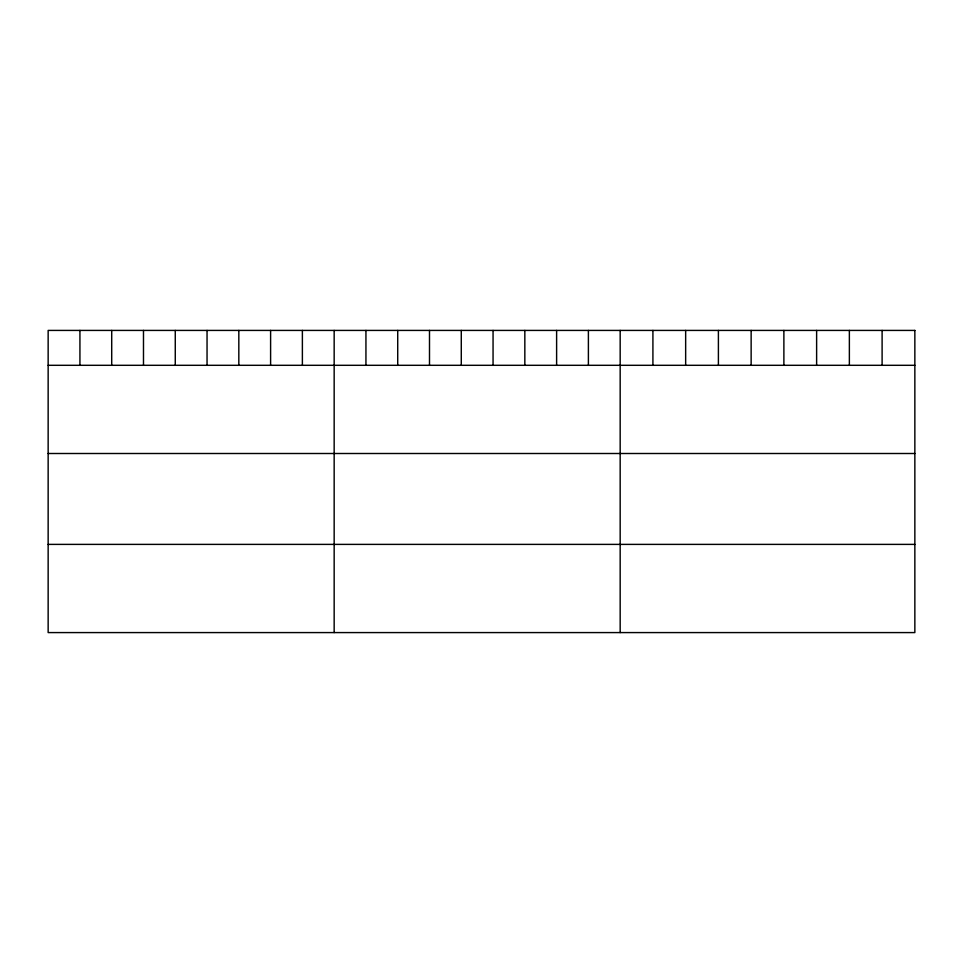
<?xml version="1.0" encoding="UTF-8"?>
<svg xmlns="http://www.w3.org/2000/svg" width="963" height="963" viewBox="0 0 963 963"><rect width="100%" height="100%" fill="white"/><g stroke="black" fill="none" stroke-linecap="round" stroke-linejoin="round"><path stroke-width="1.44" d="M48.15 365.302L914.85 365.302M48.15 453.501L914.85 453.501M48.15 544.384L914.85 544.384M882.108 330.417L882.108 365.302M849.366 330.417L849.366 365.302M816.624 330.417L816.624 365.302M783.882 330.417L783.882 365.302M751.14 330.417L751.14 365.302M718.398 330.417L718.398 365.302M685.656 330.417L685.656 365.302M652.914 330.417L652.914 365.302M620.172 330.417L620.172 632.583M588.393 330.417L588.393 365.302M556.614 330.417L556.614 365.302M524.835 330.417L524.835 365.302M493.056 330.417L493.056 365.302M461.277 330.417L461.277 365.302M429.498 330.417L429.498 365.302M397.719 330.417L397.719 365.302M365.94 330.417L365.94 365.302M334.161 330.417L334.161 632.583M302.382 330.417L302.382 365.302M270.603 330.417L270.603 365.302M238.824 330.417L238.824 365.302M207.045 330.417L207.045 365.302M175.266 330.417L175.266 365.302M143.487 330.417L143.487 365.302M111.708 330.417L111.708 365.302M79.929 330.417L79.929 365.302M914.85 330.417L48.15 330.417L48.15 632.583L914.85 632.583L914.85 330.417"/></g></svg>
